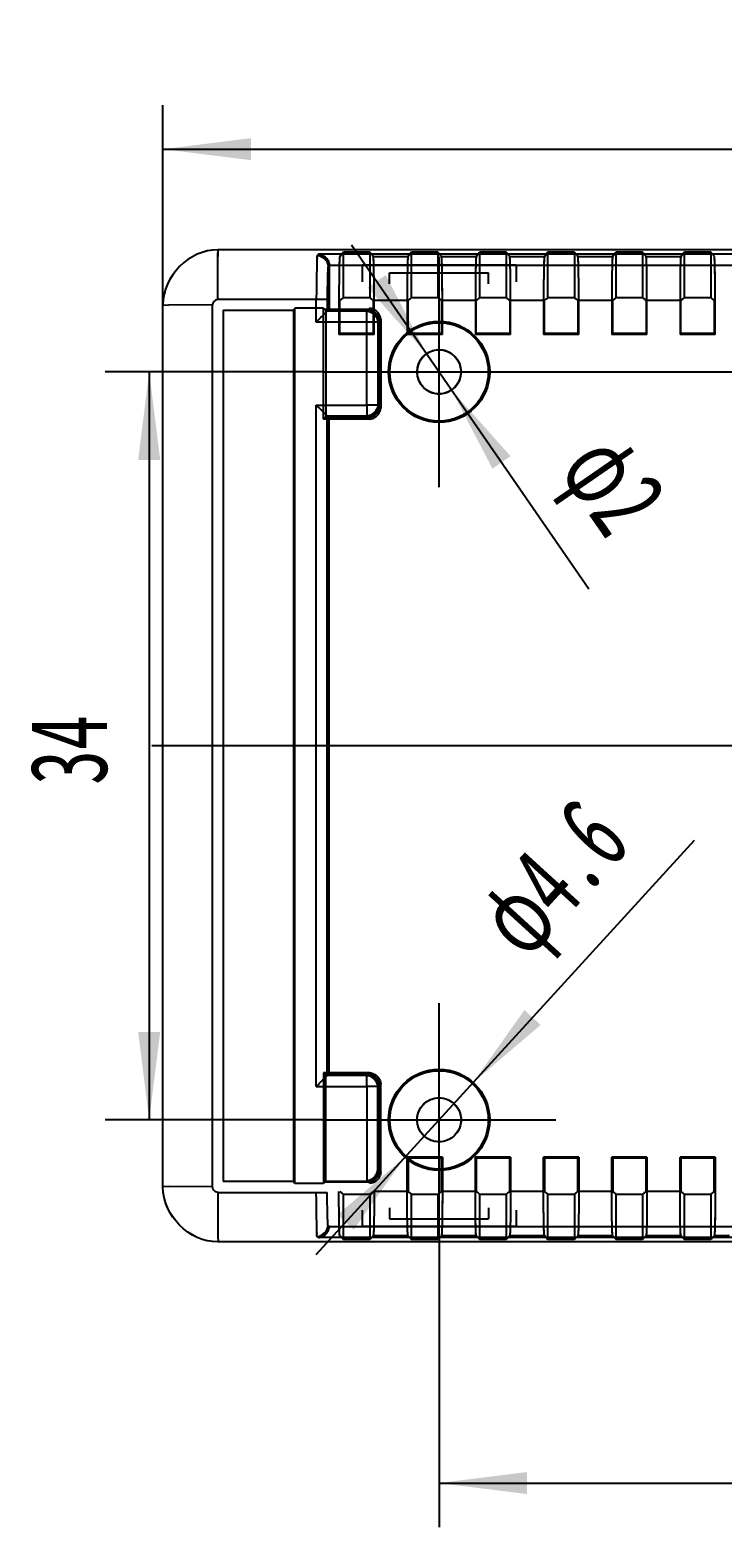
# Model space of a CAD drawing. Header units: millimetres. Extents: x 29 to 396, y -34 to 225.
# Drawn here: x 183.5 to 214.9, y 113.1 to 181.1 of the extents above; entities that cross this region are included whole.
import ezdxf

# ---------------------------------------------------------------- set-up
doc = ezdxf.new("R2010")
doc.units = ezdxf.units.MM
doc.linetypes.add('EB_DASHDOT', pattern=[39, 30, -3, 3, -3])
doc.layers.get('0').update_dxf_attribs({"lineweight": 0})
for name, color, linetype, lineweight in [('CAXA0', 7, 'Continuous', 70), ('CAXA1', 1, 'EB_DASHDOT', 25), ('CAXA4', 3, 'Continuous', 25)]:
    doc.layers.add(name, color=color, linetype=linetype, lineweight=lineweight)
doc.styles.add('标准', font='', dxfattribs={"width": 0.667})
doc.styles.get('标准').set_extended_font_data('FangSong_GB2312')
doc.dimstyles.new('标准', dxfattribs={"dimtxt": 3.5, "dimasz": 4, "dimexe": 2, "dimexo": 0, "dimtad": 1, "dimdsep": 46, "dimtxsty": '标准', "dimcen": 0, "dimdle": 6, "dimazin": 2, "dimtfac": 1, "dimtdec": 3, "dimtmove": 0, "dimatfit": 3, "dimfxl": 0, "dimtolj": 1, "dimtzin": 0, "dimarcsym": 0})

# ---------------------------------------------------------------- blocks, each defined once
blk = doc.blocks.new('*CAXBLOCK1112')
at = {"layer": 'CAXA0', "linetype": 'Continuous', "lineweight": 25}
for points in [[(189.524, 175.714), (193.524, 175.214), (193.524, 176.214)], [(254.624, 175.714), (250.624, 175.214), (250.624, 176.214)]]:
    blk.add_hatch(color=0, dxfattribs=at).paths.add_polyline_path(points, flags=0)
at = {"layer": 'CAXA0', "color": 0, "linetype": 'Continuous', "lineweight": 25}
for p, q in [((189.524, 168.641), (189.524, 177.714)), ((254.624, 168.641), (254.624, 177.714)), ((189.524, 175.714), (254.624, 175.714))]:
    blk.add_line(p, q, dxfattribs=at)
at = {"layer": 'CAXA0', "color": 0, "linetype": 'Continuous', "lineweight": 25, "insert": (218.35, 181.134), "char_height": 3.5, "attachment_point": 1, "style": '标准'}
blk.add_mtext('\\fFangSong_GB2312|b0|i0|p34;65.1', dxfattribs=at)
blk = doc.blocks.new('*CAXBLOCK1213')
at = {"layer": 'CAXA0', "linetype": 'Continuous', "lineweight": 25}
for points in [[(188.9, 165.591), (188.4, 161.591), (189.4, 161.591)], [(188.9, 131.591), (188.4, 135.591), (189.4, 135.591)]]:
    blk.add_hatch(color=0, dxfattribs=at).paths.add_polyline_path(points, flags=0)
at = {"layer": 'CAXA0', "color": 0, "linetype": 'Continuous', "lineweight": 25}
for p, q in [((196.838, 165.591), (186.9, 165.591)), ((188.9, 165.591), (188.9, 131.591)), ((196.774, 131.591), (186.9, 131.591))]:
    blk.add_line(p, q, dxfattribs=at)
at = {"layer": 'CAXA0', "color": 0, "linetype": 'Continuous', "lineweight": 25, "insert": (183.48, 146.817), "char_height": 3.5, "attachment_point": 1, "rotation": 90, "style": '标准'}
blk.add_mtext('\\fFangSong_GB2312|b0|i0|p34;34', dxfattribs=at)
blk = doc.blocks.new('*CAXBLOCK1415')
at = {"layer": 'CAXA0', "linetype": 'Continuous', "lineweight": 25}
for points in [[(201.506, 166.414), (199.648, 169.992), (198.824, 169.424)], [(202.641, 164.768), (205.323, 161.758), (204.499, 161.19)]]:
    blk.add_hatch(color=0, dxfattribs=at).paths.add_polyline_path(points, flags=0)
at = {"layer": 'CAXA0', "color": 0, "linetype": 'Continuous', "lineweight": 25}
blk.add_line((208.882, 155.713), (198.101, 171.355), dxfattribs=at)
at = {"layer": 'CAXA0', "color": 0, "linetype": 'Continuous', "lineweight": 25, "insert": (210.324, 163.171), "char_height": 3.5, "attachment_point": 1, "rotation": 304.57637, "style": '标准'}
blk.add_mtext('\\fFangSong_GB2312|b0|i0|p34;φ2', dxfattribs=at)
blk = doc.blocks.new('*CAXBLOCK1516')
at = {"layer": 'CAXA0', "linetype": 'Continuous', "lineweight": 25}
for points in [[(203.624, 133.29), (205.952, 136.581), (206.691, 135.906)], [(200.523, 129.893), (197.456, 127.276), (198.195, 126.602)]]:
    blk.add_hatch(color=0, dxfattribs=at).paths.add_polyline_path(points, flags=0)
at = {"layer": 'CAXA0', "color": 0, "linetype": 'Continuous', "lineweight": 25}
blk.add_line((213.668, 144.289), (196.477, 125.462), dxfattribs=at)
at = {"layer": 'CAXA0', "color": 0, "linetype": 'Continuous', "lineweight": 25, "insert": (203.449, 141.135), "char_height": 3.5, "attachment_point": 1, "rotation": 47.60108, "style": '标准'}
blk.add_mtext('\\fFangSong_GB2312|b0|i0|p34;φ4.6', dxfattribs=at)
blk = doc.blocks.new('*CAXBLOCK1718')
at = {"layer": 'CAXA0', "linetype": 'Continuous', "lineweight": 25}
for points in [[(202.074, 115.082), (206.074, 114.582), (206.074, 115.582)], [(242.074, 115.082), (238.074, 114.582), (238.074, 115.582)]]:
    blk.add_hatch(color=0, dxfattribs=at).paths.add_polyline_path(points, flags=0)
at = {"layer": 'CAXA0', "color": 0, "linetype": 'Continuous', "lineweight": 25}
for p, q in [((242.074, 127.591), (242.074, 113.082)), ((202.074, 126.291), (202.074, 113.082)), ((202.074, 115.082), (242.074, 115.082))]:
    blk.add_line(p, q, dxfattribs=at)
at = {"layer": 'CAXA0', "color": 0, "linetype": 'Continuous', "lineweight": 25, "insert": (220.299, 120.502), "char_height": 3.5, "attachment_point": 1, "style": '标准'}
blk.add_mtext('\\fFangSong_GB2312|b0|i0|p34;40', dxfattribs=at)

msp = doc.modelspace()

# ---------------------------------------------------------------- linework, layer by layer
at = {"color": 0, "linetype": 'Continuous', "lineweight": 25}
for p, q in [((192.015, 170.886), (192.033, 171.141)), ((192.015, 168.886), (192.015, 170.886)), ((192.024, 171.141), (192.024, 170.84)), ((252.124, 171.141), (192.024, 171.141)), ((196.592, 170.937), (196.532, 170.886)), ((252.102, 170.937), (196.592, 170.937)), ((197.561, 170.84), (197.724, 171.032)), ((197.724, 171.032), (197.561, 170.84)), ((197.724, 168.968), (197.724, 171.032)), ((198.924, 171.032), (197.724, 171.032)), ((198.924, 171.032), (198.924, 168.968)), ((199.086, 170.84), (200.661, 170.84)), ((200.661, 170.84), (200.824, 171.032)), ((200.824, 171.032), (200.661, 170.84)), ((200.824, 168.968), (200.824, 171.032)), ((202.024, 171.032), (200.824, 171.032)), ((202.024, 171.032), (202.024, 168.968)), ((202.186, 170.84), (203.761, 170.84)), ((203.761, 170.84), (203.924, 171.032)), ((203.924, 171.032), (203.761, 170.84)), ((203.924, 168.968), (203.924, 171.032)), ((205.124, 171.032), (203.924, 171.032)), ((205.124, 171.032), (205.124, 168.968)), ((205.286, 170.84), (206.861, 170.84)), ((206.861, 170.84), (207.024, 171.032)), ((207.024, 171.032), (206.861, 170.84)), ((207.024, 168.968), (207.024, 171.032)), ((208.224, 171.032), (207.024, 171.032)), ((208.224, 171.032), (208.224, 168.968)), ((208.386, 170.84), (209.961, 170.84)), ((209.961, 170.84), (210.124, 171.032)), ((210.124, 171.032), (209.961, 170.84)), ((210.124, 168.968), (210.124, 171.032)), ((211.324, 171.032), (210.124, 171.032)), ((211.324, 171.032), (211.324, 168.968)), ((211.486, 170.84), (213.061, 170.84)), ((213.061, 170.84), (213.224, 171.032)), ((213.224, 171.032), (213.061, 170.84)), ((213.224, 168.968), (213.224, 171.032)), ((214.424, 171.032), (213.224, 171.032)), ((214.424, 171.032), (214.424, 168.968)), ((197.079, 170.426), (197.032, 170.386)), ((197.079, 170.437), (197.079, 168.425)), ((197.079, 170.437), (252.102, 170.437)), ((198.574, 170.441), (198.574, 169.691)), ((205.574, 170.441), (198.574, 170.441)), ((205.574, 170.441), (205.574, 169.691)), ((199.824, 169.591), (199.824, 170.091)), ((199.824, 170.091), (204.324, 170.091)), ((204.324, 169.591), (204.324, 170.091)), ((191.82, 168.774), (191.789, 168.707)), ((191.909, 168.856), (191.82, 168.774)), ((192.015, 168.886), (191.909, 168.856)), ((196.992, 168.886), (192.015, 168.886)), ((196.492, 167.852), (196.492, 168.886)), ((196.992, 168.886), (196.992, 168.352)), ((197.524, 168.941), (197.524, 167.291)), ((197.564, 167.331), (197.564, 168.843)), ((197.724, 168.968), (198.924, 168.968)), ((199.083, 168.843), (199.083, 167.331)), ((200.664, 168.843), (199.083, 168.843)), ((199.124, 167.291), (199.124, 168.941)), ((200.624, 168.941), (200.624, 167.291)), ((200.664, 167.331), (200.664, 168.843)), ((200.824, 168.968), (202.024, 168.968)), ((202.183, 168.843), (202.183, 167.331)), ((203.764, 168.843), (202.183, 168.843)), ((202.224, 167.291), (202.224, 168.941)), ((203.724, 168.941), (203.724, 167.291)), ((203.764, 167.331), (203.764, 168.843)), ((203.924, 168.968), (205.124, 168.968)), ((205.283, 168.843), (205.283, 167.331)), ((206.864, 168.843), (205.283, 168.843)), ((205.324, 167.291), (205.324, 168.941)), ((206.824, 168.941), (206.824, 167.291)), ((206.864, 167.331), (206.864, 168.843)), ((207.024, 168.968), (208.224, 168.968)), ((208.383, 168.843), (208.383, 167.331)), ((209.964, 168.843), (208.383, 168.843)), ((208.424, 167.291), (208.424, 168.941)), ((209.924, 168.941), (209.924, 167.291)), ((209.964, 167.331), (209.964, 168.843)), ((210.124, 168.968), (211.324, 168.968)), ((211.483, 168.843), (211.483, 167.331)), ((213.064, 168.843), (211.483, 168.843)), ((211.524, 167.291), (211.524, 168.941)), ((213.024, 168.941), (213.024, 167.291)), ((213.064, 167.331), (213.064, 168.843)), ((213.224, 168.968), (214.424, 168.968)), ((214.583, 168.843), (214.583, 167.331)), ((214.624, 167.291), (214.624, 168.941)), ((189.524, 128.541), (189.524, 168.641)), ((189.524, 168.632), (189.779, 168.621)), ((191.778, 168.635), (189.779, 168.621)), ((191.789, 168.707), (191.778, 168.635)), ((191.778, 128.548), (191.778, 168.635)), ((192.267, 168.398), (192.267, 148.591)), ((192.267, 168.398), (195.467, 168.398)), ((195.517, 168.482), (195.467, 168.398)), ((195.467, 128.784), (195.467, 168.398)), ((195.517, 128.7), (195.517, 168.482)), ((196.827, 168.482), (195.517, 168.482)), ((196.827, 163.449), (196.827, 168.482)), ((196.827, 168.482), (196.927, 168.377)), ((198.864, 168.425), (196.881, 168.425)), ((196.927, 168.377), (196.927, 163.554)), ((197.022, 168.377), (196.927, 168.377)), ((196.992, 168.352), (197.079, 168.425)), ((198.79, 168.352), (196.992, 168.352)), ((198.815, 168.377), (197.022, 168.377)), ((198.815, 168.377), (198.79, 168.351)), ((198.79, 167.852), (198.79, 168.352)), ((198.921, 168.482), (198.864, 168.425)), ((198.79, 167.852), (196.492, 167.852)), ((198.79, 164.08), (198.79, 167.852)), ((199.29, 167.851), (198.79, 167.852)), ((199.29, 167.852), (199.315, 167.877)), ((199.29, 167.852), (199.29, 164.08)), ((199.315, 164.054), (199.315, 167.877)), ((199.364, 167.925), (199.421, 167.982)), ((199.364, 167.925), (199.364, 164.006)), ((199.421, 167.982), (199.421, 163.949)), ((197.564, 167.331), (197.524, 167.291)), ((199.124, 167.291), (197.524, 167.291)), ((199.083, 167.331), (197.564, 167.331)), ((199.124, 167.291), (199.083, 167.331)), ((200.664, 167.331), (200.624, 167.291)), ((202.224, 167.291), (200.624, 167.291)), ((202.183, 167.331), (200.664, 167.331)), ((202.224, 167.291), (202.183, 167.331)), ((203.764, 167.331), (203.724, 167.291)), ((205.324, 167.291), (203.724, 167.291)), ((205.283, 167.331), (203.764, 167.331)), ((205.324, 167.291), (205.283, 167.331)), ((206.864, 167.331), (206.824, 167.291)), ((208.424, 167.291), (206.824, 167.291)), ((208.383, 167.331), (206.864, 167.331)), ((208.424, 167.291), (208.383, 167.331)), ((209.964, 167.331), (209.924, 167.291)), ((211.524, 167.291), (209.924, 167.291)), ((211.483, 167.331), (209.964, 167.331)), ((211.524, 167.291), (211.483, 167.331)), ((213.064, 167.331), (213.024, 167.291)), ((214.624, 167.291), (213.024, 167.291)), ((214.583, 167.331), (213.064, 167.331)), ((214.624, 167.291), (214.583, 167.331)), ((199.838, 165.591), (199.774, 165.591)), ((204.309, 165.591), (204.374, 165.591)), ((196.492, 133.102), (196.492, 164.08)), ((196.492, 164.08), (198.79, 164.08)), ((198.79, 164.08), (198.79, 163.58)), ((199.29, 164.08), (198.79, 164.08)), ((199.315, 164.054), (199.29, 164.08)), ((196.927, 163.554), (196.827, 163.449)), ((198.921, 163.449), (196.827, 163.449)), ((198.864, 163.506), (196.881, 163.506)), ((196.927, 163.554), (198.815, 163.554)), ((196.992, 133.602), (196.992, 163.58)), ((197.079, 163.506), (196.992, 163.58)), ((198.79, 163.58), (196.992, 163.58)), ((197.079, 133.676), (197.079, 163.506)), ((198.815, 163.554), (198.79, 163.58)), ((198.921, 163.449), (198.864, 163.506)), ((199.421, 163.949), (199.364, 164.006)), ((192.267, 148.591), (192.267, 128.784)), ((196.927, 133.628), (196.827, 133.733)), ((196.827, 133.733), (196.827, 128.7)), ((198.921, 133.733), (196.827, 133.733)), ((198.864, 133.676), (196.881, 133.676)), ((196.927, 128.805), (196.927, 133.628)), ((196.927, 133.628), (198.815, 133.628)), ((197.079, 133.676), (196.992, 133.602)), ((198.79, 133.602), (196.992, 133.602)), ((198.815, 133.628), (198.79, 133.602)), ((198.79, 133.102), (198.79, 133.602)), ((198.921, 133.733), (198.864, 133.676)), ((196.492, 133.102), (198.79, 133.102)), ((198.79, 133.102), (198.79, 129.331)), ((199.29, 133.102), (198.79, 133.102)), ((199.315, 133.128), (199.29, 133.102)), ((199.29, 129.331), (199.29, 133.102)), ((199.315, 129.305), (199.315, 133.128)), ((199.421, 133.233), (199.364, 133.176)), ((199.364, 129.257), (199.364, 133.176)), ((199.421, 129.2), (199.421, 133.233)), ((199.838, 131.591), (199.774, 131.591)), ((204.309, 131.591), (204.374, 131.591)), ((198.79, 129.33), (198.79, 128.831)), ((199.29, 129.331), (199.315, 129.305)), ((200.624, 129.891), (200.664, 129.851)), ((200.624, 128.241), (200.624, 129.891)), ((202.224, 129.891), (200.624, 129.891)), ((200.664, 129.851), (200.664, 128.34)), ((202.183, 129.851), (200.664, 129.851)), ((202.183, 129.851), (202.224, 129.891)), ((202.183, 128.34), (202.183, 129.851)), ((202.224, 129.891), (202.224, 128.241)), ((203.724, 129.891), (203.764, 129.851)), ((203.724, 128.241), (203.724, 129.891)), ((205.324, 129.891), (203.724, 129.891)), ((203.764, 129.851), (203.764, 128.34)), ((205.283, 129.851), (203.764, 129.851)), ((205.283, 129.851), (205.324, 129.891)), ((205.283, 128.34), (205.283, 129.851)), ((205.324, 129.891), (205.324, 128.241)), ((206.824, 129.891), (206.864, 129.851)), ((208.424, 129.891), (206.824, 129.891)), ((206.824, 128.241), (206.824, 129.891)), ((208.383, 129.851), (206.864, 129.851)), ((206.864, 129.851), (206.864, 128.34)), ((208.383, 129.851), (208.424, 129.891)), ((208.383, 128.34), (208.383, 129.851)), ((208.424, 129.891), (208.424, 128.241)), ((209.924, 129.891), (209.964, 129.851)), ((211.524, 129.891), (209.924, 129.891)), ((209.924, 128.241), (209.924, 129.891)), ((211.483, 129.851), (209.964, 129.851)), ((209.964, 129.851), (209.964, 128.34)), ((211.483, 129.851), (211.524, 129.891)), ((211.483, 128.34), (211.483, 129.851)), ((211.524, 129.891), (211.524, 128.241)), ((214.624, 129.891), (213.024, 129.891)), ((213.024, 129.891), (213.064, 129.851)), ((213.024, 128.241), (213.024, 129.891)), ((214.583, 129.851), (213.064, 129.851)), ((213.064, 129.851), (213.064, 128.34)), ((214.583, 129.851), (214.624, 129.891)), ((214.583, 128.34), (214.583, 129.851)), ((214.624, 129.891), (214.624, 128.241)), ((195.467, 128.784), (192.267, 128.784)), ((195.517, 128.7), (195.467, 128.784)), ((196.827, 128.7), (195.517, 128.7)), ((196.927, 128.805), (196.827, 128.7)), ((198.864, 128.757), (196.881, 128.757)), ((196.927, 128.805), (198.815, 128.805)), ((198.815, 128.805), (198.79, 128.831)), ((198.921, 128.7), (198.864, 128.757)), ((199.364, 129.257), (199.421, 129.2)), ((189.779, 128.561), (189.524, 128.55)), ((191.778, 128.548), (189.779, 128.561)), ((191.789, 128.475), (191.778, 128.548)), ((191.82, 128.408), (191.789, 128.475)), ((191.909, 128.326), (191.82, 128.408)), ((192.015, 128.296), (191.909, 128.326)), ((192.015, 128.296), (192.015, 126.296)), ((192.015, 128.296), (196.992, 128.296)), ((197.724, 126.15), (197.724, 128.214)), ((197.724, 128.214), (198.924, 128.214)), ((198.924, 128.214), (198.924, 126.15)), ((200.664, 128.34), (199.083, 128.34)), ((200.824, 126.15), (200.824, 128.214)), ((200.824, 128.214), (202.024, 128.214)), ((202.024, 128.214), (202.024, 126.15)), ((203.764, 128.34), (202.183, 128.34)), ((203.924, 126.15), (203.924, 128.214)), ((203.924, 128.214), (205.124, 128.214)), ((205.124, 128.214), (205.124, 126.15)), ((206.864, 128.34), (205.283, 128.34)), ((207.024, 128.214), (208.224, 128.214)), ((207.024, 126.15), (207.024, 128.214)), ((208.224, 128.214), (208.224, 126.15)), ((209.964, 128.34), (208.383, 128.34)), ((210.124, 128.214), (211.324, 128.214)), ((210.124, 126.15), (210.124, 128.214)), ((211.324, 128.214), (211.324, 126.15)), ((213.064, 128.34), (211.483, 128.34)), ((213.224, 128.214), (214.424, 128.214)), ((213.224, 126.15), (213.224, 128.214)), ((214.424, 128.214), (214.424, 126.15)), ((198.574, 127.491), (198.574, 126.741)), ((199.824, 127.591), (199.824, 127.091)), ((204.324, 127.591), (204.324, 127.091)), ((205.574, 127.491), (205.574, 126.741)), ((197.079, 126.756), (197.032, 126.796)), ((197.079, 126.745), (252.102, 126.745)), ((205.574, 126.741), (198.574, 126.741)), ((199.824, 127.091), (204.324, 127.091)), ((192.015, 126.296), (192.033, 126.041)), ((252.124, 126.041), (192.024, 126.041)), ((196.592, 126.245), (196.532, 126.296)), ((252.102, 126.245), (196.592, 126.245)), ((197.561, 126.342), (197.724, 126.15)), ((197.724, 126.15), (197.561, 126.342)), ((198.924, 126.15), (197.724, 126.15)), ((199.086, 126.342), (200.661, 126.342)), ((200.661, 126.342), (200.824, 126.15)), ((200.824, 126.15), (200.661, 126.342)), ((202.024, 126.15), (200.824, 126.15)), ((202.186, 126.342), (203.761, 126.342)), ((203.761, 126.342), (203.924, 126.15)), ((203.924, 126.15), (203.761, 126.342)), ((205.124, 126.15), (203.924, 126.15)), ((205.286, 126.342), (206.861, 126.342)), ((206.861, 126.342), (207.024, 126.15)), ((207.024, 126.15), (206.861, 126.342)), ((208.224, 126.15), (207.024, 126.15)), ((208.386, 126.342), (209.961, 126.342)), ((209.961, 126.342), (210.124, 126.15)), ((210.124, 126.15), (209.961, 126.342)), ((211.324, 126.15), (210.124, 126.15)), ((211.486, 126.342), (213.061, 126.342)), ((213.061, 126.342), (213.224, 126.15)), ((213.224, 126.15), (213.061, 126.342)), ((214.424, 126.15), (213.224, 126.15)), ((214.586, 126.342), (215.267, 126.342))]:
    msp.add_line(p, q, dxfattribs=at)
for centre, radius in [((202.074, 165.591), 2.3), ((202.074, 165.591), 2.236), ((202.074, 165.591), 1), ((202.074, 131.591), 2.3), ((202.074, 131.591), 2.236), ((202.074, 131.591), 1)]:
    msp.add_circle(centre, radius, dxfattribs=at)
for centre, radius, start, end in [((192.307, 167.795), 6.27, 316.1218, 316.84309), ((194.227, 166.072), 3.691, 315.96821, 316.99736), ((199.291, 166.264), 3.534, 229.41445, 230.05273), ((200.637, 167.764), 5.549, 229.3502, 230.11831), ((192.307, 129.387), 6.27, 43.15691, 43.8782), ((194.227, 131.11), 3.691, 43.00264, 44.03179), ((199.291, 130.918), 3.534, 129.94727, 130.58555), ((200.637, 129.418), 5.549, 129.88169, 130.6498)]:
    msp.add_arc(centre, radius, start, end, dxfattribs=at)
for points in [[(192.024, 171.141), (190.715, 171.141), (189.524, 169.95), (189.524, 168.641)], [(192.033, 171.141), (190.718, 171.144), (189.521, 169.946), (189.524, 168.632)], [(196.532, 170.886), (196.767, 170.886), (197.031, 170.622), (197.032, 170.386)], [(192.033, 126.041), (190.718, 126.039), (189.521, 127.236), (189.524, 128.55)], [(192.024, 126.041), (190.715, 126.041), (189.524, 127.232), (189.524, 128.541)], [(196.532, 126.296), (196.767, 126.296), (197.031, 126.561), (197.032, 126.796)]]:
    msp.add_open_spline(points, degree=3, dxfattribs=at)
for points, knots in [([(196.532, 170.886), (196.518, 170.864), (196.533, 170.765), (196.511, 170.578), (196.514, 170.27), (196.505, 169.872), (196.5, 169.399), (196.495, 169.062), (196.492, 168.886)], [0, 0, 0, 0, 0.077843, 0.273449, 0.581333, 0.990031, 1.472316, 2.000096, 2.000096, 2.000096, 2.000096]), ([(197.079, 170.426), (197.079, 170.464), (197.064, 170.544), (197.012, 170.655), (196.936, 170.757), (196.841, 170.845), (196.726, 170.913), (196.638, 170.936), (196.592, 170.937)], [0, 0, 0, 0, 0.1150397, 0.2385124, 0.3647925, 0.4944959, 0.6254541, 0.7618159, 0.7618159, 0.7618159, 0.7618159]), ([(196.592, 170.937), (196.646, 170.936), (196.753, 170.915), (196.891, 170.835), (196.996, 170.72), (197.061, 170.584), (197.078, 170.485), (197.079, 170.437)], [0, 0, 0, 0, 0.1624152, 0.3182128, 0.4712125, 0.6224605, 0.7662564, 0.7662564, 0.7662564, 0.7662564]), ([(197.561, 170.84), (197.557, 170.815), (197.546, 170.723), (197.542, 170.526), (197.533, 170.218), (197.528, 169.818), (197.524, 169.348), (197.524, 169.014), (197.524, 168.841)], [0, 0, 0, 0, 0.0765, 0.278488, 0.591535, 0.999243, 1.480639, 2.000454, 2.000454, 2.000454, 2.000454]), ([(197.561, 170.84), (197.556, 170.807), (197.543, 170.681), (197.539, 170.407), (197.529, 169.99), (197.525, 169.483), (197.524, 169.124), (197.524, 168.941)], [0, 0, 0, 0, 0.099692, 0.379837, 0.821077, 1.351633, 1.900091, 1.900091, 1.900091, 1.900091]), ([(199.086, 170.84), (199.068, 170.862), (199.032, 170.904), (198.978, 170.968), (198.942, 171.011), (198.924, 171.032)], [0, 0, 0, 0, 0.0832284, 0.1670032, 0.2512133, 0.2512133, 0.2512133, 0.2512133]), ([(199.124, 168.941), (199.123, 169.115), (199.122, 169.444), (199.118, 169.901), (199.113, 170.272), (199.105, 170.549), (199.1, 170.726), (199.09, 170.814), (199.086, 170.84)], [0, 0, 0, 0, 0.52153, 0.987076, 1.371, 1.634652, 1.819317, 1.900395, 1.900395, 1.900395, 1.900395]), ([(199.124, 168.841), (199.124, 169.009), (199.123, 169.335), (199.119, 169.797), (199.115, 170.199), (199.106, 170.512), (199.102, 170.717), (199.09, 170.814), (199.086, 170.84)], [0, 0, 0, 0, 0.503628, 0.97806, 1.387123, 1.708248, 1.919289, 2.000447, 2.000447, 2.000447, 2.000447]), ([(200.661, 170.84), (200.656, 170.807), (200.643, 170.681), (200.639, 170.407), (200.629, 169.99), (200.625, 169.483), (200.624, 169.124), (200.624, 168.941)], [0, 0, 0, 0, 0.099692, 0.379837, 0.821077, 1.351633, 1.900091, 1.900091, 1.900091, 1.900091]), ([(200.661, 170.84), (200.657, 170.815), (200.646, 170.723), (200.642, 170.526), (200.633, 170.218), (200.628, 169.818), (200.624, 169.348), (200.624, 169.014), (200.624, 168.841)], [0, 0, 0, 0, 0.0765, 0.278488, 0.591535, 0.999243, 1.480639, 2.000454, 2.000454, 2.000454, 2.000454]), ([(202.186, 170.84), (202.168, 170.862), (202.132, 170.904), (202.078, 170.968), (202.042, 171.011), (202.024, 171.032)], [0, 0, 0, 0, 0.0832284, 0.1670032, 0.2512133, 0.2512133, 0.2512133, 0.2512133]), ([(202.224, 168.941), (202.223, 169.115), (202.222, 169.444), (202.218, 169.901), (202.213, 170.272), (202.205, 170.549), (202.2, 170.726), (202.19, 170.814), (202.186, 170.84)], [0, 0, 0, 0, 0.52153, 0.987076, 1.371, 1.634652, 1.819317, 1.900395, 1.900395, 1.900395, 1.900395]), ([(202.224, 168.841), (202.224, 169.009), (202.223, 169.335), (202.219, 169.797), (202.215, 170.199), (202.206, 170.512), (202.202, 170.717), (202.19, 170.814), (202.186, 170.84)], [0, 0, 0, 0, 0.503628, 0.97806, 1.387123, 1.708248, 1.919289, 2.000447, 2.000447, 2.000447, 2.000447]), ([(203.761, 170.84), (203.756, 170.807), (203.743, 170.681), (203.739, 170.407), (203.729, 169.99), (203.725, 169.483), (203.724, 169.124), (203.724, 168.941)], [0, 0, 0, 0, 0.099692, 0.379837, 0.821077, 1.351633, 1.900091, 1.900091, 1.900091, 1.900091]), ([(203.761, 170.84), (203.757, 170.815), (203.746, 170.723), (203.742, 170.526), (203.733, 170.218), (203.728, 169.818), (203.724, 169.348), (203.724, 169.014), (203.724, 168.841)], [0, 0, 0, 0, 0.0765, 0.278488, 0.591535, 0.999243, 1.480639, 2.000454, 2.000454, 2.000454, 2.000454]), ([(205.286, 170.84), (205.268, 170.862), (205.232, 170.904), (205.178, 170.968), (205.142, 171.011), (205.124, 171.032)], [0, 0, 0, 0, 0.0832284, 0.1670032, 0.2512133, 0.2512133, 0.2512133, 0.2512133]), ([(205.324, 168.941), (205.323, 169.115), (205.322, 169.444), (205.318, 169.901), (205.313, 170.272), (205.305, 170.549), (205.3, 170.726), (205.29, 170.814), (205.286, 170.84)], [0, 0, 0, 0, 0.52153, 0.987076, 1.371, 1.634652, 1.819317, 1.900395, 1.900395, 1.900395, 1.900395]), ([(205.324, 168.841), (205.324, 169.009), (205.323, 169.335), (205.319, 169.797), (205.315, 170.199), (205.306, 170.512), (205.302, 170.717), (205.29, 170.814), (205.286, 170.84)], [0, 0, 0, 0, 0.503628, 0.97806, 1.387123, 1.708248, 1.919289, 2.000447, 2.000447, 2.000447, 2.000447]), ([(206.861, 170.84), (206.856, 170.807), (206.843, 170.681), (206.839, 170.407), (206.829, 169.99), (206.825, 169.483), (206.824, 169.124), (206.824, 168.941)], [0, 0, 0, 0, 0.099692, 0.379837, 0.821077, 1.351633, 1.900091, 1.900091, 1.900091, 1.900091]), ([(206.861, 170.84), (206.857, 170.815), (206.846, 170.723), (206.842, 170.526), (206.833, 170.218), (206.828, 169.818), (206.824, 169.348), (206.824, 169.014), (206.824, 168.841)], [0, 0, 0, 0, 0.0765, 0.278488, 0.591535, 0.999243, 1.480639, 2.000454, 2.000454, 2.000454, 2.000454]), ([(208.386, 170.84), (208.368, 170.862), (208.332, 170.904), (208.278, 170.968), (208.242, 171.011), (208.224, 171.032)], [0, 0, 0, 0, 0.0832284, 0.1670032, 0.2512133, 0.2512133, 0.2512133, 0.2512133]), ([(208.424, 168.941), (208.423, 169.115), (208.422, 169.444), (208.418, 169.901), (208.413, 170.272), (208.405, 170.549), (208.4, 170.726), (208.39, 170.814), (208.386, 170.84)], [0, 0, 0, 0, 0.52153, 0.987076, 1.371, 1.634652, 1.819317, 1.900395, 1.900395, 1.900395, 1.900395]), ([(208.424, 168.841), (208.424, 169.009), (208.423, 169.335), (208.419, 169.797), (208.415, 170.199), (208.406, 170.512), (208.402, 170.717), (208.39, 170.814), (208.386, 170.84)], [0, 0, 0, 0, 0.503628, 0.97806, 1.387123, 1.708248, 1.919289, 2.000447, 2.000447, 2.000447, 2.000447]), ([(209.961, 170.84), (209.956, 170.807), (209.943, 170.681), (209.939, 170.407), (209.929, 169.99), (209.925, 169.483), (209.924, 169.124), (209.924, 168.941)], [0, 0, 0, 0, 0.099692, 0.379837, 0.821077, 1.351633, 1.900091, 1.900091, 1.900091, 1.900091]), ([(209.961, 170.84), (209.957, 170.815), (209.946, 170.723), (209.942, 170.526), (209.933, 170.218), (209.928, 169.818), (209.924, 169.348), (209.924, 169.014), (209.924, 168.841)], [0, 0, 0, 0, 0.0765, 0.278488, 0.591535, 0.999243, 1.480639, 2.000454, 2.000454, 2.000454, 2.000454]), ([(211.486, 170.84), (211.468, 170.862), (211.432, 170.904), (211.378, 170.968), (211.342, 171.011), (211.324, 171.032)], [0, 0, 0, 0, 0.0832284, 0.1670032, 0.2512133, 0.2512133, 0.2512133, 0.2512133]), ([(211.524, 168.941), (211.523, 169.115), (211.522, 169.444), (211.518, 169.901), (211.513, 170.272), (211.505, 170.549), (211.5, 170.726), (211.49, 170.814), (211.486, 170.84)], [0, 0, 0, 0, 0.52153, 0.987076, 1.371, 1.634652, 1.819317, 1.900395, 1.900395, 1.900395, 1.900395]), ([(211.524, 168.841), (211.524, 169.009), (211.523, 169.335), (211.519, 169.797), (211.515, 170.199), (211.506, 170.512), (211.502, 170.717), (211.49, 170.814), (211.486, 170.84)], [0, 0, 0, 0, 0.503628, 0.97806, 1.387123, 1.708248, 1.919289, 2.000447, 2.000447, 2.000447, 2.000447]), ([(213.061, 170.84), (213.056, 170.807), (213.043, 170.681), (213.039, 170.407), (213.029, 169.99), (213.025, 169.483), (213.024, 169.124), (213.024, 168.941)], [0, 0, 0, 0, 0.099692, 0.379837, 0.821077, 1.351633, 1.900091, 1.900091, 1.900091, 1.900091]), ([(213.061, 170.84), (213.057, 170.815), (213.046, 170.723), (213.042, 170.526), (213.033, 170.218), (213.028, 169.818), (213.024, 169.348), (213.024, 169.014), (213.024, 168.841)], [0, 0, 0, 0, 0.0765, 0.278488, 0.591535, 0.999243, 1.480639, 2.000454, 2.000454, 2.000454, 2.000454]), ([(214.586, 170.84), (214.568, 170.862), (214.532, 170.904), (214.478, 170.968), (214.442, 171.011), (214.424, 171.032)], [0, 0, 0, 0, 0.0832284, 0.1670032, 0.2512133, 0.2512133, 0.2512133, 0.2512133]), ([(214.624, 168.941), (214.623, 169.115), (214.622, 169.444), (214.618, 169.901), (214.613, 170.272), (214.605, 170.549), (214.6, 170.726), (214.59, 170.814), (214.586, 170.84)], [0, 0, 0, 0, 0.52153, 0.987076, 1.371, 1.634652, 1.819317, 1.900395, 1.900395, 1.900395, 1.900395]), ([(214.624, 168.841), (214.624, 168.968), (214.623, 169.231), (214.621, 169.62), (214.616, 169.994), (214.611, 170.319), (214.602, 170.576), (214.598, 170.742), (214.589, 170.82), (214.586, 170.84)], [0, 0, 0, 0, 0.381638, 0.787649, 1.166921, 1.503422, 1.765294, 1.938197, 2.000324, 2.000324, 2.000324, 2.000324]), ([(197.032, 170.386), (197.009, 170.376), (197.037, 170.245), (196.993, 170.065), (197.003, 169.719), (196.991, 169.322), (196.992, 169.033), (196.992, 168.886)], [0, 0, 0, 0, 0.072853, 0.292199, 0.638682, 1.05952, 1.501001, 1.501001, 1.501001, 1.501001]), ([(197.564, 168.843), (197.582, 168.857), (197.617, 168.885), (197.67, 168.927), (197.706, 168.954), (197.724, 168.968)], [0, 0, 0, 0, 0.0681625, 0.1358719, 0.2031327, 0.2031327, 0.2031327, 0.2031327]), ([(198.924, 168.968), (198.941, 168.954), (198.977, 168.927), (199.03, 168.885), (199.065, 168.857), (199.083, 168.843)], [0, 0, 0, 0, 0.0672609, 0.1349702, 0.2031327, 0.2031327, 0.2031327, 0.2031327]), ([(200.664, 168.843), (200.682, 168.857), (200.717, 168.885), (200.77, 168.927), (200.806, 168.954), (200.824, 168.968)], [0, 0, 0, 0, 0.0681625, 0.1358719, 0.2031327, 0.2031327, 0.2031327, 0.2031327]), ([(202.024, 168.968), (202.041, 168.954), (202.077, 168.927), (202.13, 168.885), (202.165, 168.857), (202.183, 168.843)], [0, 0, 0, 0, 0.0672609, 0.1349702, 0.2031327, 0.2031327, 0.2031327, 0.2031327]), ([(203.764, 168.843), (203.782, 168.857), (203.817, 168.885), (203.87, 168.927), (203.906, 168.954), (203.924, 168.968)], [0, 0, 0, 0, 0.0681625, 0.1358719, 0.2031327, 0.2031327, 0.2031327, 0.2031327]), ([(205.124, 168.968), (205.141, 168.954), (205.177, 168.927), (205.23, 168.885), (205.265, 168.857), (205.283, 168.843)], [0, 0, 0, 0, 0.0672609, 0.1349702, 0.2031327, 0.2031327, 0.2031327, 0.2031327]), ([(206.864, 168.843), (206.882, 168.857), (206.917, 168.885), (206.97, 168.927), (207.006, 168.954), (207.024, 168.968)], [0, 0, 0, 0, 0.0681625, 0.1358719, 0.2031327, 0.2031327, 0.2031327, 0.2031327]), ([(208.224, 168.968), (208.241, 168.954), (208.277, 168.927), (208.33, 168.885), (208.365, 168.857), (208.383, 168.843)], [0, 0, 0, 0, 0.0672609, 0.1349702, 0.2031327, 0.2031327, 0.2031327, 0.2031327]), ([(209.964, 168.843), (209.982, 168.857), (210.017, 168.885), (210.07, 168.927), (210.106, 168.954), (210.124, 168.968)], [0, 0, 0, 0, 0.0681625, 0.1358719, 0.2031327, 0.2031327, 0.2031327, 0.2031327]), ([(211.324, 168.968), (211.341, 168.954), (211.377, 168.927), (211.43, 168.885), (211.465, 168.857), (211.483, 168.843)], [0, 0, 0, 0, 0.0672609, 0.1349702, 0.2031327, 0.2031327, 0.2031327, 0.2031327]), ([(213.064, 168.843), (213.082, 168.857), (213.117, 168.885), (213.17, 168.927), (213.206, 168.954), (213.224, 168.968)], [0, 0, 0, 0, 0.0681625, 0.1358719, 0.2031327, 0.2031327, 0.2031327, 0.2031327]), ([(214.424, 168.968), (214.441, 168.954), (214.477, 168.927), (214.53, 168.885), (214.565, 168.857), (214.583, 168.843)], [0, 0, 0, 0, 0.0672609, 0.1349702, 0.2031327, 0.2031327, 0.2031327, 0.2031327]), ([(196.992, 168.352), (196.99, 168.35), (196.981, 168.342), (196.963, 168.326), (196.934, 168.297), (196.895, 168.258), (196.846, 168.209), (196.787, 168.152), (196.717, 168.085), (196.643, 168.006), (196.569, 167.925), (196.516, 167.876), (196.492, 167.852)], [0, 0, 0, 0, 0.0089614, 0.0337937, 0.0746588, 0.1304083, 0.1995193, 0.2810203, 0.3784051, 0.4901266, 0.6038861, 0.707002, 0.707002, 0.707002, 0.707002]), ([(198.79, 168.351), (198.811, 168.351), (198.858, 168.346), (198.928, 168.326), (198.998, 168.292), (199.065, 168.247), (199.127, 168.193), (199.182, 168.131), (199.228, 168.063), (199.263, 167.992), (199.284, 167.921), (199.29, 167.874), (199.29, 167.851)], [0, 0, 0, 0, 0.0653577, 0.1388455, 0.2174187, 0.2987587, 0.3812055, 0.4638694, 0.5458849, 0.6255827, 0.7005951, 0.767786, 0.767786, 0.767786, 0.767786]), ([(199.315, 167.877), (199.315, 167.925), (199.292, 168.025), (199.212, 168.16), (199.098, 168.274), (198.964, 168.354), (198.863, 168.377), (198.815, 168.377)], [0, 0, 0, 0, 0.1433976, 0.3011847, 0.4647466, 0.622382, 0.7654694, 0.7654694, 0.7654694, 0.7654694]), ([(198.864, 168.425), (198.91, 168.425), (199.01, 168.403), (199.146, 168.322), (199.261, 168.207), (199.341, 168.071), (199.364, 167.972), (199.364, 167.925)], [0, 0, 0, 0, 0.1404381, 0.2987721, 0.4671502, 0.6253186, 0.7654949, 0.7654949, 0.7654949, 0.7654949]), ([(199.421, 167.982), (199.421, 168.029), (199.398, 168.129), (199.318, 168.264), (199.203, 168.38), (199.067, 168.46), (198.968, 168.482), (198.921, 168.482)], [0, 0, 0, 0, 0.140441, 0.2987785, 0.4671568, 0.6253219, 0.7654955, 0.7654955, 0.7654955, 0.7654955]), ([(198.81, 167.851), (198.809, 167.855), (198.808, 167.862), (198.8, 167.869), (198.793, 167.871), (198.79, 167.871)], [0, 0, 0, 0, 0.01087411, 0.02073552, 0.03114081, 0.03114081, 0.03114081, 0.03114081]), ([(203.074, 165.591), (203.078, 165.686), (203.051, 165.886), (202.916, 166.163), (202.695, 166.394), (202.413, 166.548), (202.098, 166.608), (201.782, 166.563), (201.494, 166.425), (201.263, 166.204), (201.113, 165.921), (201.077, 165.711), (201.074, 165.606)], [0, 0, 0, 0, 0.285815, 0.592157, 0.910632, 1.229424, 1.540573, 1.854987, 2.171376, 2.484449, 2.799737, 3.114011, 3.114011, 3.114011, 3.114011]), ([(201.074, 165.606), (201.074, 165.501), (201.104, 165.29), (201.245, 165.003), (201.469, 164.774), (201.753, 164.628), (202.068, 164.574), (202.385, 164.625), (202.672, 164.77), (202.9, 164.997), (203.042, 165.281), (203.074, 165.489), (203.074, 165.591)], [0, 0, 0, 0, 0.313918, 0.629657, 0.943227, 1.258173, 1.572907, 1.886263, 2.204764, 2.521471, 2.835467, 3.141416, 3.141416, 3.141416, 3.141416]), ([(196.992, 163.58), (196.99, 163.582), (196.983, 163.591), (196.966, 163.609), (196.937, 163.64), (196.897, 163.68), (196.847, 163.728), (196.791, 163.787), (196.725, 163.855), (196.647, 163.929), (196.566, 164.002), (196.517, 164.055), (196.492, 164.08)], [0, 0, 0, 0, 0.0088617, 0.0340436, 0.0764073, 0.1341596, 0.2040163, 0.2837501, 0.3787797, 0.4893822, 0.6031841, 0.7071347, 0.7071347, 0.7071347, 0.7071347]), ([(199.29, 164.08), (199.29, 164.059), (199.285, 164.012), (199.264, 163.942), (199.23, 163.872), (199.185, 163.805), (199.131, 163.743), (199.069, 163.688), (199.002, 163.642), (198.931, 163.607), (198.859, 163.585), (198.812, 163.58), (198.79, 163.58)], [0, 0, 0, 0, 0.0653382, 0.138805, 0.2173624, 0.2986977, 0.3811549, 0.4638365, 0.5458686, 0.6255787, 0.7005972, 0.767786, 0.767786, 0.767786, 0.767786]), ([(198.79, 164.06), (198.793, 164.061), (198.8, 164.062), (198.808, 164.07), (198.809, 164.077), (198.81, 164.08)], [0, 0, 0, 0, 0.01087258, 0.02073377, 0.03114071, 0.03114071, 0.03114071, 0.03114071]), ([(198.815, 163.554), (198.863, 163.554), (198.964, 163.578), (199.098, 163.658), (199.212, 163.772), (199.292, 163.906), (199.315, 164.007), (199.315, 164.054)], [0, 0, 0, 0, 0.1433936, 0.3011789, 0.4647409, 0.6223781, 0.7654694, 0.7654694, 0.7654694, 0.7654694]), ([(199.364, 164.006), (199.364, 163.96), (199.341, 163.86), (199.261, 163.724), (199.145, 163.609), (199.01, 163.529), (198.91, 163.506), (198.864, 163.506)], [0, 0, 0, 0, 0.1404406, 0.2987777, 0.4671558, 0.6253211, 0.7654949, 0.7654949, 0.7654949, 0.7654949]), ([(198.921, 163.449), (198.968, 163.449), (199.067, 163.472), (199.203, 163.552), (199.318, 163.667), (199.398, 163.803), (199.421, 163.902), (199.421, 163.949)], [0, 0, 0, 0, 0.1404381, 0.2987721, 0.4671502, 0.6253186, 0.7654949, 0.7654949, 0.7654949, 0.7654949]), ([(196.492, 133.102), (196.515, 133.125), (196.562, 133.167), (196.624, 133.237), (196.683, 133.3), (196.736, 133.355), (196.784, 133.399), (196.825, 133.438), (196.861, 133.475), (196.894, 133.51), (196.925, 133.541), (196.952, 133.567), (196.973, 133.585), (196.985, 133.597), (196.991, 133.601), (196.992, 133.602)], [0, 0, 0, 0, 0.0967454, 0.1904395, 0.2779353, 0.3553419, 0.4195996, 0.4739081, 0.5241606, 0.5733116, 0.6190196, 0.6576174, 0.685749, 0.7019095, 0.7071464, 0.7071464, 0.7071464, 0.7071464]), ([(199.29, 133.102), (199.29, 133.124), (199.285, 133.17), (199.264, 133.24), (199.23, 133.31), (199.185, 133.377), (199.131, 133.439), (199.069, 133.494), (199.002, 133.54), (198.931, 133.575), (198.859, 133.597), (198.812, 133.602), (198.79, 133.602)], [0, 0, 0, 0, 0.0653382, 0.138805, 0.2173624, 0.2986977, 0.3811549, 0.4638365, 0.5458686, 0.6255787, 0.7005972, 0.767786, 0.767786, 0.767786, 0.767786]), ([(198.815, 133.628), (198.839, 133.628), (198.89, 133.622), (198.967, 133.597), (199.046, 133.556), (199.121, 133.5), (199.188, 133.432), (199.244, 133.357), (199.285, 133.279), (199.31, 133.202), (199.315, 133.152), (199.315, 133.128)], [0, 0, 0, 0, 0.0707238, 0.1524884, 0.2418387, 0.3364208, 0.4329362, 0.5268896, 0.6151253, 0.6960326, 0.7676557, 0.7676557, 0.7676557, 0.7676557]), ([(199.364, 133.176), (199.364, 133.223), (199.341, 133.322), (199.261, 133.458), (199.145, 133.573), (199.01, 133.653), (198.91, 133.676), (198.864, 133.676)], [0, 0, 0, 0, 0.1404406, 0.2987777, 0.4671558, 0.6253211, 0.7654949, 0.7654949, 0.7654949, 0.7654949]), ([(198.921, 133.733), (198.968, 133.733), (199.067, 133.711), (199.203, 133.63), (199.318, 133.515), (199.398, 133.379), (199.421, 133.28), (199.421, 133.233)], [0, 0, 0, 0, 0.1404381, 0.2987721, 0.4671502, 0.6253186, 0.7654949, 0.7654949, 0.7654949, 0.7654949]), ([(198.79, 133.122), (198.793, 133.122), (198.8, 133.12), (198.808, 133.112), (198.809, 133.105), (198.81, 133.102)], [0, 0, 0, 0, 0.01087258, 0.02073377, 0.03114071, 0.03114071, 0.03114071, 0.03114071]), ([(201.074, 131.576), (201.074, 131.681), (201.104, 131.892), (201.245, 132.179), (201.469, 132.408), (201.753, 132.554), (202.068, 132.608), (202.385, 132.557), (202.672, 132.412), (202.9, 132.185), (203.042, 131.901), (203.074, 131.693), (203.074, 131.591)], [0, 0, 0, 0, 0.313918, 0.629657, 0.943227, 1.258173, 1.572907, 1.886263, 2.204764, 2.521471, 2.835467, 3.141416, 3.141416, 3.141416, 3.141416]), ([(203.074, 131.591), (203.078, 131.496), (203.051, 131.296), (202.916, 131.019), (202.695, 130.788), (202.413, 130.634), (202.098, 130.574), (201.782, 130.619), (201.494, 130.757), (201.263, 130.978), (201.113, 131.261), (201.077, 131.471), (201.074, 131.576)], [0, 0, 0, 0, 0.285815, 0.592157, 0.910632, 1.229424, 1.540573, 1.854987, 2.171376, 2.484449, 2.799737, 3.114011, 3.114011, 3.114011, 3.114011]), ([(198.79, 128.831), (198.811, 128.831), (198.858, 128.836), (198.928, 128.856), (198.998, 128.89), (199.065, 128.935), (199.127, 128.99), (199.182, 129.051), (199.228, 129.119), (199.263, 129.19), (199.284, 129.261), (199.29, 129.309), (199.29, 129.331)], [0, 0, 0, 0, 0.0653577, 0.1388455, 0.2174187, 0.2987587, 0.3812055, 0.4638694, 0.5458849, 0.6255827, 0.7005951, 0.767786, 0.767786, 0.767786, 0.767786]), ([(199.315, 129.305), (199.315, 129.281), (199.31, 129.23), (199.285, 129.153), (199.243, 129.074), (199.187, 128.999), (199.12, 128.932), (199.045, 128.876), (198.967, 128.836), (198.89, 128.811), (198.839, 128.805), (198.815, 128.805)], [0, 0, 0, 0, 0.0712195, 0.1529623, 0.2422913, 0.3369367, 0.4333435, 0.5269922, 0.6150303, 0.6958828, 0.7676553, 0.7676553, 0.7676553, 0.7676553]), ([(198.864, 128.757), (198.91, 128.757), (199.01, 128.779), (199.146, 128.86), (199.261, 128.975), (199.341, 129.111), (199.364, 129.21), (199.364, 129.257)], [0, 0, 0, 0, 0.1404381, 0.2987721, 0.4671502, 0.6253186, 0.7654949, 0.7654949, 0.7654949, 0.7654949]), ([(199.421, 129.2), (199.421, 129.153), (199.398, 129.053), (199.318, 128.918), (199.203, 128.802), (199.067, 128.722), (198.968, 128.7), (198.921, 128.7)], [0, 0, 0, 0, 0.140441, 0.2987785, 0.4671568, 0.6253219, 0.7654955, 0.7654955, 0.7654955, 0.7654955]), ([(196.532, 126.296), (196.518, 126.318), (196.533, 126.417), (196.511, 126.604), (196.514, 126.912), (196.505, 127.31), (196.5, 127.783), (196.495, 128.12), (196.492, 128.296)], [0, 0, 0, 0, 0.077843, 0.273449, 0.581333, 0.990031, 1.472316, 2.000096, 2.000096, 2.000096, 2.000096]), ([(197.032, 126.796), (197.009, 126.806), (197.037, 126.937), (196.993, 127.117), (197.003, 127.463), (196.991, 127.86), (196.992, 128.149), (196.992, 128.296)], [0, 0, 0, 0, 0.072853, 0.292199, 0.638682, 1.05952, 1.501001, 1.501001, 1.501001, 1.501001]), ([(197.561, 126.342), (197.557, 126.367), (197.546, 126.459), (197.542, 126.656), (197.533, 126.964), (197.528, 127.364), (197.524, 127.834), (197.524, 128.168), (197.524, 128.341)], [0, 0, 0, 0, 0.0765, 0.278488, 0.591535, 0.999243, 1.480639, 2.000454, 2.000454, 2.000454, 2.000454]), ([(197.561, 126.342), (197.556, 126.375), (197.543, 126.501), (197.539, 126.775), (197.529, 127.192), (197.525, 127.699), (197.524, 128.058), (197.524, 128.241)], [0, 0, 0, 0, 0.099692, 0.379837, 0.821077, 1.351633, 1.900091, 1.900091, 1.900091, 1.900091]), ([(197.564, 128.34), (197.582, 128.326), (197.617, 128.297), (197.67, 128.255), (197.706, 128.228), (197.724, 128.214)], [0, 0, 0, 0, 0.0681625, 0.1358719, 0.2031327, 0.2031327, 0.2031327, 0.2031327]), ([(198.924, 128.214), (198.941, 128.228), (198.977, 128.255), (199.03, 128.297), (199.065, 128.326), (199.083, 128.34)], [0, 0, 0, 0, 0.0672609, 0.1349702, 0.2031327, 0.2031327, 0.2031327, 0.2031327]), ([(199.124, 128.341), (199.124, 128.173), (199.123, 127.847), (199.119, 127.385), (199.115, 126.983), (199.106, 126.67), (199.102, 126.465), (199.09, 126.368), (199.086, 126.342)], [0, 0, 0, 0, 0.503628, 0.97806, 1.387123, 1.708248, 1.919289, 2.000447, 2.000447, 2.000447, 2.000447]), ([(199.124, 128.241), (199.123, 128.067), (199.122, 127.738), (199.118, 127.281), (199.113, 126.91), (199.105, 126.633), (199.1, 126.456), (199.09, 126.368), (199.086, 126.342)], [0, 0, 0, 0, 0.52153, 0.987076, 1.371, 1.634652, 1.819317, 1.900395, 1.900395, 1.900395, 1.900395]), ([(200.661, 126.342), (200.657, 126.367), (200.646, 126.459), (200.642, 126.656), (200.633, 126.964), (200.628, 127.364), (200.624, 127.834), (200.624, 128.168), (200.624, 128.341)], [0, 0, 0, 0, 0.0765, 0.278488, 0.591535, 0.999243, 1.480639, 2.000454, 2.000454, 2.000454, 2.000454]), ([(200.661, 126.342), (200.656, 126.375), (200.643, 126.501), (200.639, 126.775), (200.629, 127.192), (200.625, 127.699), (200.624, 128.058), (200.624, 128.241)], [0, 0, 0, 0, 0.099692, 0.379837, 0.821077, 1.351633, 1.900091, 1.900091, 1.900091, 1.900091]), ([(200.664, 128.34), (200.682, 128.326), (200.717, 128.297), (200.77, 128.255), (200.806, 128.228), (200.824, 128.214)], [0, 0, 0, 0, 0.0681625, 0.1358719, 0.2031327, 0.2031327, 0.2031327, 0.2031327]), ([(202.024, 128.214), (202.041, 128.228), (202.077, 128.255), (202.13, 128.297), (202.165, 128.326), (202.183, 128.34)], [0, 0, 0, 0, 0.0672609, 0.1349702, 0.2031327, 0.2031327, 0.2031327, 0.2031327]), ([(202.224, 128.341), (202.224, 128.173), (202.223, 127.847), (202.219, 127.385), (202.215, 126.983), (202.206, 126.67), (202.202, 126.465), (202.19, 126.368), (202.186, 126.342)], [0, 0, 0, 0, 0.503628, 0.97806, 1.387123, 1.708248, 1.919289, 2.000447, 2.000447, 2.000447, 2.000447]), ([(202.224, 128.241), (202.223, 128.067), (202.222, 127.738), (202.218, 127.281), (202.213, 126.91), (202.205, 126.633), (202.2, 126.456), (202.19, 126.368), (202.186, 126.342)], [0, 0, 0, 0, 0.52153, 0.987076, 1.371, 1.634652, 1.819317, 1.900395, 1.900395, 1.900395, 1.900395]), ([(203.761, 126.342), (203.757, 126.367), (203.746, 126.459), (203.742, 126.656), (203.733, 126.964), (203.728, 127.364), (203.724, 127.834), (203.724, 128.168), (203.724, 128.341)], [0, 0, 0, 0, 0.0765, 0.278488, 0.591535, 0.999243, 1.480639, 2.000454, 2.000454, 2.000454, 2.000454]), ([(203.761, 126.342), (203.756, 126.375), (203.743, 126.501), (203.739, 126.775), (203.729, 127.192), (203.725, 127.699), (203.724, 128.058), (203.724, 128.241)], [0, 0, 0, 0, 0.099692, 0.379837, 0.821077, 1.351633, 1.900091, 1.900091, 1.900091, 1.900091]), ([(203.764, 128.34), (203.782, 128.326), (203.817, 128.297), (203.87, 128.255), (203.906, 128.228), (203.924, 128.214)], [0, 0, 0, 0, 0.0681625, 0.1358719, 0.2031327, 0.2031327, 0.2031327, 0.2031327]), ([(205.124, 128.214), (205.141, 128.228), (205.177, 128.255), (205.23, 128.297), (205.265, 128.326), (205.283, 128.34)], [0, 0, 0, 0, 0.0672609, 0.1349702, 0.2031327, 0.2031327, 0.2031327, 0.2031327]), ([(205.324, 128.341), (205.324, 128.173), (205.323, 127.847), (205.319, 127.385), (205.315, 126.983), (205.306, 126.67), (205.302, 126.465), (205.29, 126.368), (205.286, 126.342)], [0, 0, 0, 0, 0.503628, 0.97806, 1.387123, 1.708248, 1.919289, 2.000447, 2.000447, 2.000447, 2.000447]), ([(205.324, 128.241), (205.323, 128.067), (205.322, 127.738), (205.318, 127.281), (205.313, 126.91), (205.305, 126.633), (205.3, 126.456), (205.29, 126.368), (205.286, 126.342)], [0, 0, 0, 0, 0.52153, 0.987076, 1.371, 1.634652, 1.819317, 1.900395, 1.900395, 1.900395, 1.900395]), ([(206.861, 126.342), (206.857, 126.367), (206.846, 126.459), (206.842, 126.656), (206.833, 126.964), (206.828, 127.364), (206.824, 127.834), (206.824, 128.168), (206.824, 128.341)], [0, 0, 0, 0, 0.0765, 0.278488, 0.591535, 0.999243, 1.480639, 2.000454, 2.000454, 2.000454, 2.000454]), ([(206.861, 126.342), (206.856, 126.375), (206.843, 126.501), (206.839, 126.775), (206.829, 127.192), (206.825, 127.699), (206.824, 128.058), (206.824, 128.241)], [0, 0, 0, 0, 0.099692, 0.379837, 0.821077, 1.351633, 1.900091, 1.900091, 1.900091, 1.900091]), ([(206.864, 128.34), (206.882, 128.326), (206.917, 128.297), (206.97, 128.255), (207.006, 128.228), (207.024, 128.214)], [0, 0, 0, 0, 0.0681625, 0.1358719, 0.2031327, 0.2031327, 0.2031327, 0.2031327]), ([(208.224, 128.214), (208.241, 128.228), (208.277, 128.255), (208.33, 128.297), (208.365, 128.326), (208.383, 128.34)], [0, 0, 0, 0, 0.0672609, 0.1349702, 0.2031327, 0.2031327, 0.2031327, 0.2031327]), ([(208.424, 128.341), (208.424, 128.173), (208.423, 127.847), (208.419, 127.385), (208.415, 126.983), (208.406, 126.67), (208.402, 126.465), (208.39, 126.368), (208.386, 126.342)], [0, 0, 0, 0, 0.503628, 0.97806, 1.387123, 1.708248, 1.919289, 2.000447, 2.000447, 2.000447, 2.000447]), ([(208.424, 128.241), (208.423, 128.067), (208.422, 127.738), (208.418, 127.281), (208.413, 126.91), (208.405, 126.633), (208.4, 126.456), (208.39, 126.368), (208.386, 126.342)], [0, 0, 0, 0, 0.52153, 0.987076, 1.371, 1.634652, 1.819317, 1.900395, 1.900395, 1.900395, 1.900395]), ([(209.961, 126.342), (209.957, 126.367), (209.946, 126.459), (209.942, 126.656), (209.933, 126.964), (209.928, 127.364), (209.924, 127.834), (209.924, 128.168), (209.924, 128.341)], [0, 0, 0, 0, 0.0765, 0.278488, 0.591535, 0.999243, 1.480639, 2.000454, 2.000454, 2.000454, 2.000454]), ([(209.961, 126.342), (209.956, 126.375), (209.943, 126.501), (209.939, 126.775), (209.929, 127.192), (209.925, 127.699), (209.924, 128.058), (209.924, 128.241)], [0, 0, 0, 0, 0.099692, 0.379837, 0.821077, 1.351633, 1.900091, 1.900091, 1.900091, 1.900091]), ([(209.964, 128.34), (209.982, 128.326), (210.017, 128.297), (210.07, 128.255), (210.106, 128.228), (210.124, 128.214)], [0, 0, 0, 0, 0.0681625, 0.1358719, 0.2031327, 0.2031327, 0.2031327, 0.2031327]), ([(211.324, 128.214), (211.341, 128.228), (211.377, 128.255), (211.43, 128.297), (211.465, 128.326), (211.483, 128.34)], [0, 0, 0, 0, 0.0672609, 0.1349702, 0.2031327, 0.2031327, 0.2031327, 0.2031327]), ([(211.524, 128.341), (211.524, 128.173), (211.523, 127.847), (211.519, 127.385), (211.515, 126.983), (211.506, 126.67), (211.502, 126.465), (211.49, 126.368), (211.486, 126.342)], [0, 0, 0, 0, 0.503628, 0.97806, 1.387123, 1.708248, 1.919289, 2.000447, 2.000447, 2.000447, 2.000447]), ([(211.524, 128.241), (211.523, 128.067), (211.522, 127.738), (211.518, 127.281), (211.513, 126.91), (211.505, 126.633), (211.5, 126.456), (211.49, 126.368), (211.486, 126.342)], [0, 0, 0, 0, 0.52153, 0.987076, 1.371, 1.634652, 1.819317, 1.900395, 1.900395, 1.900395, 1.900395]), ([(213.061, 126.342), (213.057, 126.367), (213.046, 126.459), (213.042, 126.656), (213.033, 126.964), (213.028, 127.364), (213.024, 127.834), (213.024, 128.168), (213.024, 128.341)], [0, 0, 0, 0, 0.0765, 0.278488, 0.591535, 0.999243, 1.480639, 2.000454, 2.000454, 2.000454, 2.000454]), ([(213.061, 126.342), (213.056, 126.375), (213.043, 126.501), (213.039, 126.775), (213.029, 127.192), (213.025, 127.699), (213.024, 128.058), (213.024, 128.241)], [0, 0, 0, 0, 0.099692, 0.379837, 0.821077, 1.351633, 1.900091, 1.900091, 1.900091, 1.900091]), ([(213.064, 128.34), (213.082, 128.326), (213.117, 128.297), (213.17, 128.255), (213.206, 128.228), (213.224, 128.214)], [0, 0, 0, 0, 0.0681625, 0.1358719, 0.2031327, 0.2031327, 0.2031327, 0.2031327]), ([(214.424, 128.214), (214.441, 128.228), (214.477, 128.255), (214.53, 128.297), (214.565, 128.326), (214.583, 128.34)], [0, 0, 0, 0, 0.0672609, 0.1349702, 0.2031327, 0.2031327, 0.2031327, 0.2031327]), ([(214.624, 128.341), (214.624, 128.214), (214.623, 127.951), (214.621, 127.562), (214.616, 127.188), (214.611, 126.863), (214.602, 126.606), (214.598, 126.44), (214.589, 126.362), (214.586, 126.342)], [0, 0, 0, 0, 0.381638, 0.787649, 1.166921, 1.503422, 1.765294, 1.938197, 2.000324, 2.000324, 2.000324, 2.000324]), ([(214.624, 128.241), (214.623, 128.067), (214.622, 127.738), (214.618, 127.281), (214.613, 126.91), (214.605, 126.633), (214.6, 126.456), (214.59, 126.368), (214.586, 126.342)], [0, 0, 0, 0, 0.52153, 0.987076, 1.371, 1.634652, 1.819317, 1.900395, 1.900395, 1.900395, 1.900395]), ([(197.079, 126.756), (197.079, 126.718), (197.064, 126.638), (197.012, 126.527), (196.936, 126.425), (196.841, 126.337), (196.726, 126.269), (196.638, 126.246), (196.592, 126.245)], [0, 0, 0, 0, 0.1150397, 0.2385124, 0.3647925, 0.4944959, 0.6254541, 0.7618159, 0.7618159, 0.7618159, 0.7618159]), ([(196.592, 126.245), (196.646, 126.246), (196.753, 126.267), (196.891, 126.347), (196.996, 126.462), (197.061, 126.599), (197.078, 126.697), (197.079, 126.745)], [0, 0, 0, 0, 0.1624152, 0.3182128, 0.4712125, 0.6224605, 0.7662564, 0.7662564, 0.7662564, 0.7662564]), ([(199.086, 126.342), (199.068, 126.32), (199.032, 126.278), (198.978, 126.214), (198.942, 126.171), (198.924, 126.15)], [0, 0, 0, 0, 0.0832284, 0.1670032, 0.2512133, 0.2512133, 0.2512133, 0.2512133]), ([(202.186, 126.342), (202.168, 126.32), (202.132, 126.278), (202.078, 126.214), (202.042, 126.171), (202.024, 126.15)], [0, 0, 0, 0, 0.0832284, 0.1670032, 0.2512133, 0.2512133, 0.2512133, 0.2512133]), ([(205.286, 126.342), (205.268, 126.32), (205.232, 126.278), (205.178, 126.214), (205.142, 126.171), (205.124, 126.15)], [0, 0, 0, 0, 0.0832284, 0.1670032, 0.2512133, 0.2512133, 0.2512133, 0.2512133]), ([(208.386, 126.342), (208.368, 126.32), (208.332, 126.278), (208.278, 126.214), (208.242, 126.171), (208.224, 126.15)], [0, 0, 0, 0, 0.0832284, 0.1670032, 0.2512133, 0.2512133, 0.2512133, 0.2512133]), ([(211.486, 126.342), (211.468, 126.32), (211.432, 126.278), (211.378, 126.214), (211.342, 126.171), (211.324, 126.15)], [0, 0, 0, 0, 0.0832284, 0.1670032, 0.2512133, 0.2512133, 0.2512133, 0.2512133]), ([(214.586, 126.342), (214.568, 126.32), (214.532, 126.278), (214.478, 126.214), (214.442, 126.171), (214.424, 126.15)], [0, 0, 0, 0, 0.0832284, 0.1670032, 0.2512133, 0.2512133, 0.2512133, 0.2512133])]:
    msp.add_open_spline(points, degree=3, knots=knots, dxfattribs=at)
at = {"layer": 'CAXA1', "linetype": 'EB_DASHDOT', "lineweight": 25}
for p, q in [((202.074, 160.355), (202.074, 170.827)), ((196.838, 165.591), (238.074, 165.591)), ((255.124, 148.591), (189.024, 148.591)), ((202.074, 126.291), (202.074, 136.891)), ((196.774, 131.591), (207.374, 131.591))]:
    msp.add_line(p, q, dxfattribs=at)

# ---------------------------------------------------------------- dimensions: what is measured, and where the dimension line sits
at = {"layer": 'CAXA4'}
for base, p1, p2, angle, text, picture, middle in [((222.074, 175.714), (189.524, 168.641), (254.624, 168.641), 180, '\\fFangSong_GB2312;65.1', '*CAXBLOCK1112', (222.074, 178.737)), ((188.9, 148.591), (196.838, 165.591), (196.774, 131.591), 90, '\\fFangSong_GB2312;34', '*CAXBLOCK1213', (185.878, 148.591)), ((222.074, 115.082), (202.074, 126.291), (242.074, 127.591), 180, '\\fFangSong_GB2312;40', '*CAXBLOCK1718', (222.074, 118.104))]:
    dim = msp.add_linear_dim(base=base, p1=p1, p2=p2, angle=angle, text=text, dimstyle='标准', dxfattribs=at)
    dim.commit()
    dim.dimension.update_dxf_attribs({"geometry": picture, "text_midpoint": middle})
for p1, p2, text, picture, middle in [((201.506, 166.414), (202.641, 164.768), '\\fFangSong_GB2312;φ2', '*CAXBLOCK1415', (209.811, 159.691)), ((200.523, 129.893), (203.624, 133.29), '\\fFangSong_GB2312;φ4.6', '*CAXBLOCK1516', (208.269, 142.858))]:
    dim = msp.add_diameter_dim_2p(p1=p1, p2=p2, text=text, dimstyle='标准', dxfattribs=at)
    dim.commit()
    dim.dimension.update_dxf_attribs({"geometry": picture, "text_midpoint": middle})

doc.saveas('drawing.dxf')
